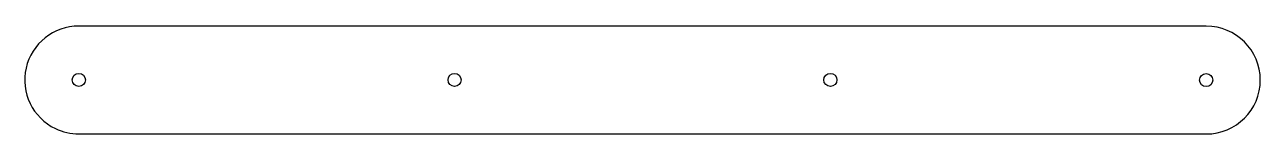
# Model space of a CAD drawing. Header units: millimetres. Extents: x 8 to 328, y 9 to 37.
import ezdxf

# ---------------------------------------------------------------- set-up
doc = ezdxf.new("R2010")
doc.units = ezdxf.units.MM

msp = doc.modelspace()

# ---------------------------------------------------------------- linework, layer by layer
at = {"color": 0}
for p, q in [((313.92, 36.8), (22.25, 36.83)), ((16.21, 10.21), (16.21, 10.21)), ((22.25, 8.83), (313.92, 8.8))]:
    msp.add_line(p, q, dxfattribs=at)
for centre in [(22.25, 22.83), (119.47, 22.83), (216.69, 22.83), (313.92, 22.8)]:
    msp.add_circle(centre, 1.7, dxfattribs=at)
for centre, start, end in [((22.25, 22.83), 89.9931, 244.4128), ((313.92, 22.8), 270, 90), ((22.25, 22.83), 244.4128, 269.993)]:
    msp.add_arc(centre, 14, start, end, dxfattribs=at)

doc.saveas('drawing.dxf')
